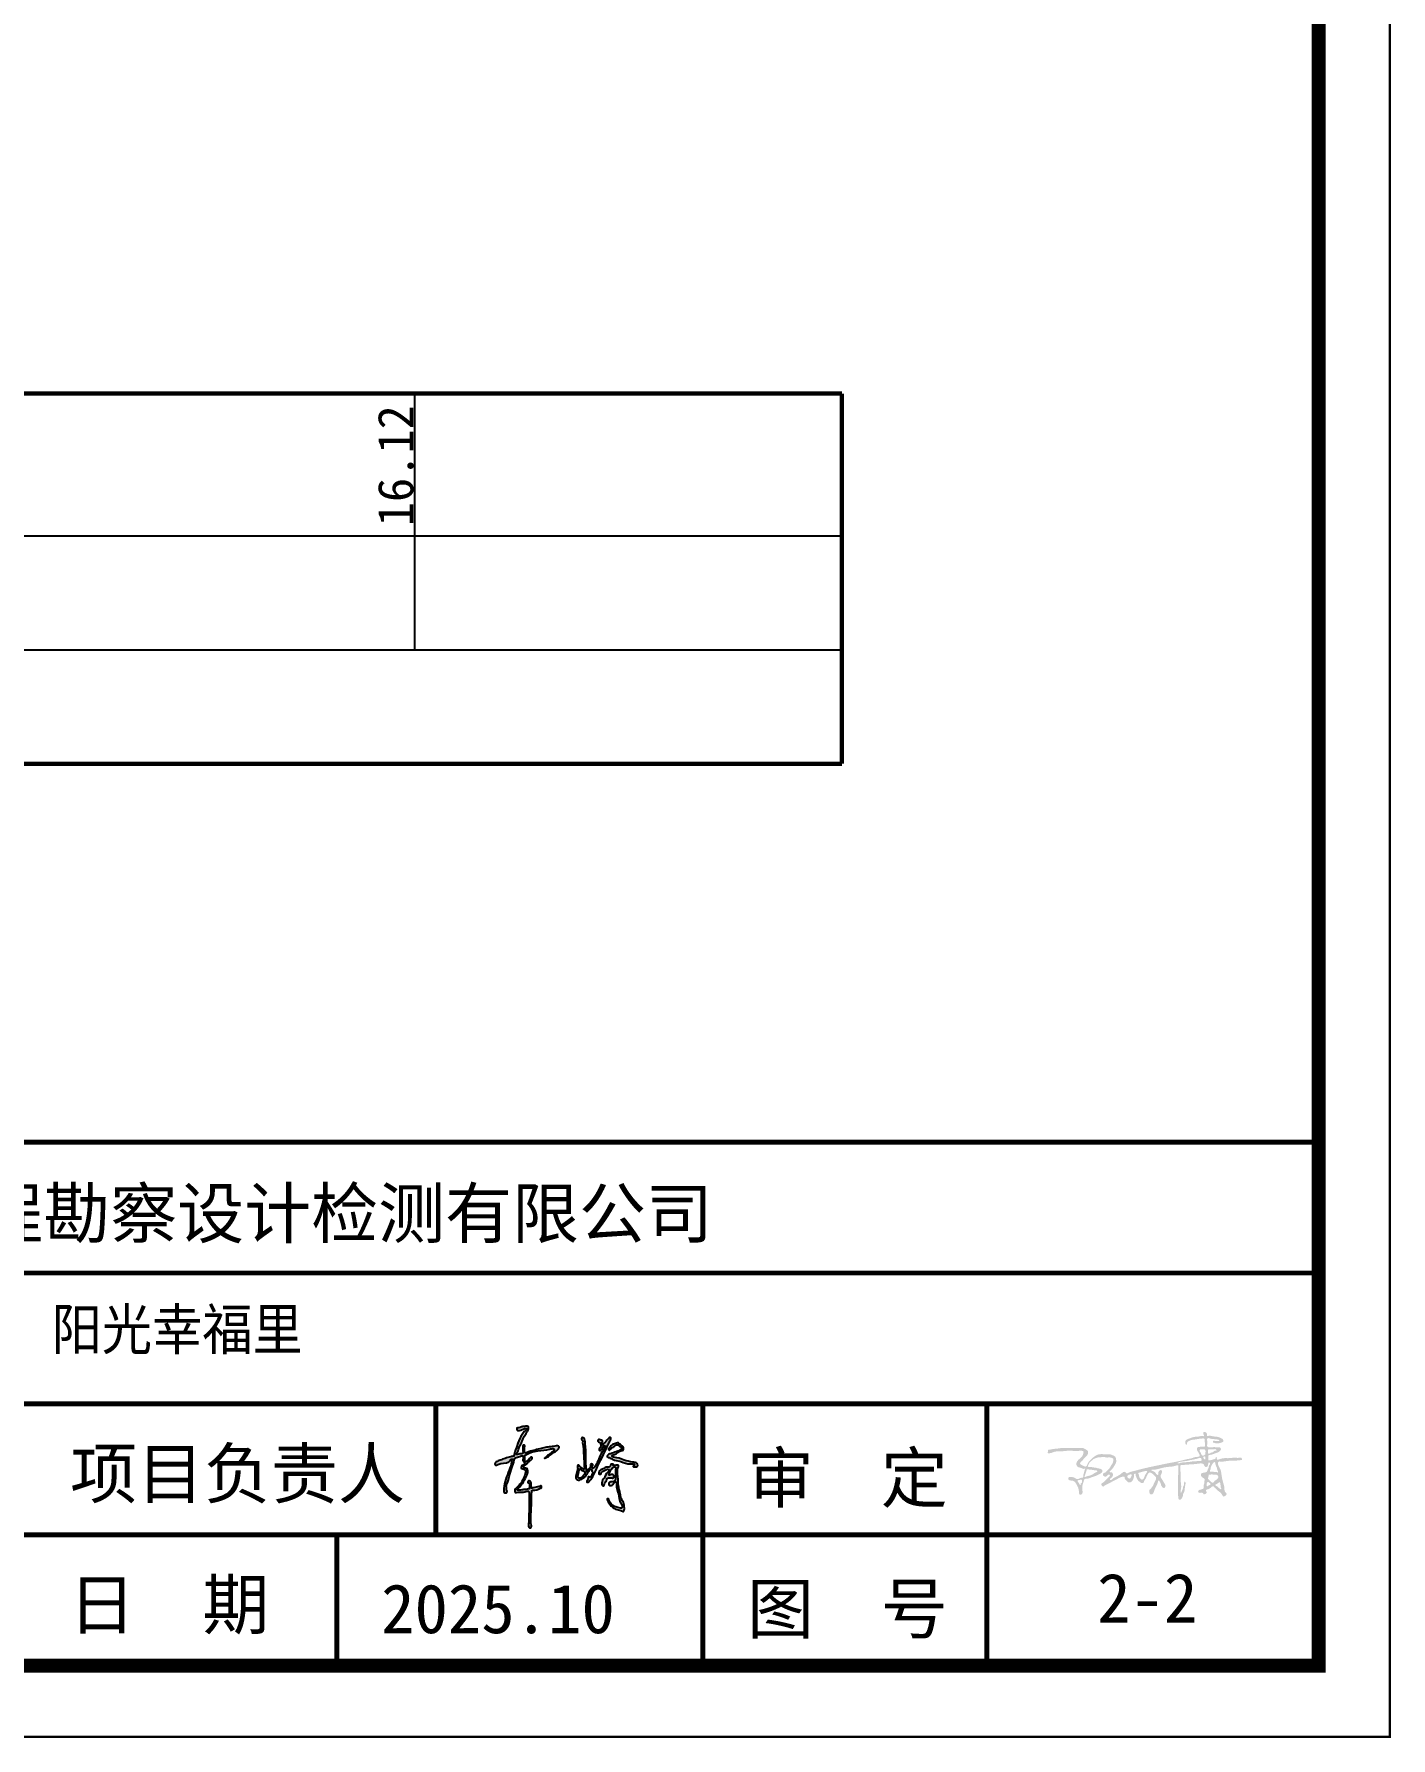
# Model space of a CAD drawing. Header units: millimetres. Extents: x -255 to 9196, y 129 to 426.
# Drawn here: x 930.3 to 1025.6, y 129.3 to 248.9 of the extents above; entities that cross this region are included whole.
import ezdxf
from ezdxf.enums import TextEntityAlignment as Align

# ---------------------------------------------------------------- set-up
doc = ezdxf.new("R2010")
doc.units = ezdxf.units.MM
doc.layers.add('不打印', color=7, linetype='Continuous', plot=False)
doc.layers.add('地质-图框', color=7, linetype='Continuous')
doc.layers.add('地质-标注栏', color=7, linetype='Continuous')
doc.styles.add('LZ_PMT_LINE', font='', dxfattribs={"height": 2})
doc.styles.get("Standard").update_dxf_attribs({"font": 'simfang.ttf', "height": 2.5})
doc.styles.add('标注栏数据', font='simfang.ttf', dxfattribs={"width": 0.7, "height": 2.5})
doc.styles.get('LZ_PMT_LINE').set_extended_font_data('SimSun')

msp = doc.modelspace()

# ---------------------------------------------------------------- hatches: boundary and pattern name
at = {"linetype": 'Continuous'}
h = msp.add_hatch(color=0, dxfattribs=at)
edge = h.paths.add_edge_path()
edge.add_spline(control_points=[(964.82, 151), (964.82, 151), (964.6, 150.97), (964.47, 150.9), (964.31, 150.82), (964.19, 150.88), (964.16, 150.96), (964.2, 151.06), (964.34, 151.04), (964.51, 151.12), (964.72, 151.15), (965.03, 151.18), (965, 150.96), (964.94, 150.81), (964.84, 150.66), (964.75, 150.5), (964.64, 150.33), (964.54, 150.11), (964.45, 149.84), (964.31, 149.64), (964.27, 149.43), (964.21, 149.32), (964.11, 149.16), (964.28, 149.17), (964.38, 149.22), (964.51, 149.23), (964.66, 149.25), (964.59, 149.49), (964.63, 149.64), (964.59, 149.84), (964.77, 149.84), (964.71, 149.64), (964.74, 149.49), (964.72, 149.34), (964.78, 149.25), (964.98, 149.37), (965.26, 149.42), (965.67, 149.55), (966.07, 149.63), (966.46, 149.73), (966.79, 149.73), (967.01, 149.8), (967.19, 149.73), (967.09, 149.52), (966.85, 149.35), (966.56, 149.14), (966.3, 148.98), (966.18, 148.92), (966.11, 148.89), (966.21, 149), (966.3, 149.07), (966.5, 149.2), (966.66, 149.34), (966.79, 149.44), (966.83, 149.55), (966.67, 149.6), (966.02, 149.38), (965.39, 149.47), (964.72, 149.11), (964.75, 149.07), (964.72, 148.95), (964.77, 148.83), (964.75, 148.68), (964.84, 148.63), (964.91, 148.75), (965.02, 148.83), (965.11, 148.92), (965.18, 149), (965.27, 148.98), (965.25, 148.82), (965.07, 148.73), (964.91, 148.54), (964.76, 148.45), (964.67, 148.36), (964.67, 148.29), (964.7, 148.17), (964.93, 148.24), (964.98, 147.92), (964.84, 147.58), (964.62, 147.19), (964.38, 146.87), (964.24, 146.77), (964.2, 146.68), (964.38, 146.63), (964.56, 146.7), (964.83, 146.72), (964.97, 146.74), (965.09, 146.76), (965.06, 146.91), (965.06, 147.02), (965.06, 147.18), (964.93, 147.19), (964.96, 147.38), (965.2, 147.28), (965.16, 147.06), (965.22, 146.93), (965.18, 146.77), (965.47, 146.87), (965.63, 146.9), (965.81, 146.94), (965.89, 146.98), (965.91, 146.94), (965.92, 146.9), (965.92, 146.86), (965.91, 146.81), (965.86, 146.81), (965.68, 146.74), (965.49, 146.69), (965.28, 146.67), (965.26, 146.65), (965.22, 146.65), (965.24, 146.62), (965.18, 146.28), (965.23, 145.64), (965.16, 144.87), (965.15, 144.35), (965.23, 144.12), (965.18, 143.99), (964.99, 144.04), (965.03, 144.87), (965.04, 145.58), (965.03, 146.31), (965.06, 146.49), (965.02, 146.54), (965, 146.6), (964.81, 146.57), (964.55, 146.5), (964.29, 146.54), (964.07, 146.48), (964.05, 146.55), (964.03, 146.61), (964.06, 146.71), (964.17, 146.87), (964.44, 147.09), (964.61, 147.43), (964.74, 147.71), (964.81, 147.89), (964.82, 148.1), (964.64, 148.16), (964.47, 148.2), (964.49, 148.36), (964.61, 148.42), (964.71, 148.48), (964.73, 148.6), (964.61, 148.67), (964.6, 148.84), (964.66, 149), (964.57, 149.1), (964.39, 149.01), (964.22, 149), (964.02, 148.91), (963.98, 148.62), (963.83, 148.22), (963.63, 147.67), (963.56, 147.23), (963.42, 146.96), (963.46, 146.82), (963.44, 146.7), (963.51, 146.6), (963.47, 146.52), (963.43, 146.47), (963.36, 146.48), (963.27, 146.49), (963.25, 146.64), (963.31, 147.16), (963.54, 147.84), (963.81, 148.51), (963.81, 148.76), (963.9, 148.86), (963.77, 148.85), (963.66, 148.57), (963.18, 148.57), (962.84, 148.49), (962.71, 148.4), (962.63, 148.46), (962.64, 148.58), (962.79, 148.69), (963.04, 148.77), (963.36, 148.93), (963.67, 148.97), (963.85, 149.05), (963.98, 149.04), (963.99, 149.26), (964.23, 149.77), (964.35, 150.46), (964.75, 150.81), (964.8, 150.89), (964.83, 150.93), (964.84, 150.96), (964.86, 150.99), (964.82, 151), (964.82, 151)], knot_values=[0, 0, 0, 0, 0.197659, 0.38152, 0.566109, 0.652135, 0.748753, 0.807036, 0.92578, 1.122031, 1.368988, 1.626652, 1.76802, 1.918621, 2.118344, 2.300641, 2.476901, 2.727997, 3.020459, 3.30281, 3.467088, 3.639635, 3.748419, 3.829445, 4.003086, 4.123696, 4.214806, 4.40081, 4.667341, 4.776567, 4.878347, 5.011798, 5.239779, 5.391232, 5.421408, 5.561877, 5.912571, 6.38166, 6.788598, 7.158235, 7.581854, 7.75821, 7.879208, 8.024703, 8.302733, 8.776744, 9.113748, 9.171835, 9.21185, 9.282009, 9.431192, 9.655122, 9.945004, 10.084012, 10.156313, 10.23478, 10.492922, 12.265977, 12.308224, 12.341497, 12.381398, 12.643767, 12.73859, 12.784271, 12.894334, 13.057034, 13.22312, 13.293963, 13.355493, 13.427134, 13.691979, 13.931156, 14.154695, 14.230531, 14.280349, 14.357953, 14.559753, 14.73671, 15.127693, 15.701362, 16.09181, 16.245167, 16.284172, 16.325965, 16.693564, 16.937976, 17.092889, 17.140175, 17.268068, 17.432612, 17.543247, 17.640717, 17.742204, 17.919021, 18.124187, 18.330875, 18.38331, 18.514374, 18.915136, 19.05586, 19.094889, 19.129342, 19.171939, 19.2281, 19.253164, 19.30045, 19.335915, 19.866366, 19.900833, 19.91431, 19.956102, 19.971506, 20.016335, 20.975658, 21.868584, 22.374573, 22.482502, 22.597173, 22.697846, 22.941553, 24.708467, 25.088101, 25.161193, 25.220954, 25.277606, 25.350797, 25.711986, 26.113546, 26.20435, 26.256258, 26.30822, 26.383415, 26.54161, 26.923438, 27.405824, 27.649529, 27.849929, 27.988286, 28.210288, 28.334066, 28.448614, 28.601664, 28.712075, 28.802319, 28.905249, 29.053216, 29.28859, 29.3441, 29.421244, 29.800842, 29.895833, 30.034219, 30.598059, 31.241971, 31.744499, 31.964954, 32.082734, 32.192402, 32.311997, 32.392136, 32.448377, 32.505145, 32.585331, 32.68582, 32.890345, 34.212601, 34.822842, 34.959792, 35.019354, 35.099489, 35.175216, 35.910229, 36.17828, 36.27437, 36.332015, 36.438545, 36.566652, 36.87459, 37.22398, 37.642874, 37.759289, 37.851306, 37.959659, 38.310672, 39.66111, 39.8191, 39.895663, 39.943134, 39.968266, 39.993907, 40.020381, 40.020381, 40.020381, 40.020381], degree=3, periodic=0)
h = msp.add_hatch(color=0, dxfattribs=at)
edge = h.paths.add_edge_path()
edge.add_spline(control_points=[(968.75, 150.19), (968.75, 150.19), (968.7, 150.37), (968.87, 150.36), (968.96, 150.23), (968.99, 149.93), (969.04, 149.38), (969.02, 148.81), (969.05, 148.29), (969.08, 148.13), (969.06, 147.94), (969.13, 147.99), (969.15, 148.1), (969.25, 148.18), (969.33, 148.25), (969.35, 148.33), (969.34, 148.41), (969.36, 148.53), (969.46, 148.52), (969.54, 148.47), (969.52, 148.38), (969.46, 148.31), (969.49, 148.22), (969.57, 148.2), (969.64, 148.28), (969.88, 148.6), (970.04, 149.21), (970.28, 149.54), (970.42, 149.81), (970.24, 149.77), (970.22, 149.63), (970.13, 149.53), (970.06, 149.44), (969.91, 149.48), (970.01, 149.61), (970.05, 149.7), (970.08, 149.76), (970.09, 149.81), (970.05, 149.85), (970.07, 149.92), (970.03, 149.99), (969.96, 150.06), (969.84, 150.09), (969.87, 150.18), (969.91, 150.23), (969.94, 150.22), (969.99, 150.22), (970.05, 150.21), (970.12, 150.18), (970.22, 150.15), (970.19, 150.05), (970.13, 149.98), (970.13, 149.9), (970.13, 149.78), (970.28, 149.92), (970.41, 150.06), (970.56, 150.26), (970.7, 150.38), (970.79, 150.35), (970.79, 150.24), (970.68, 150.09), (970.41, 149.33), (969.9, 148.52), (969.57, 147.67), (969.39, 147.43), (969.31, 147.35), (969.28, 147.25), (969.19, 147.25), (969.09, 147.22), (969.1, 147.34), (969.17, 147.41), (969.18, 147.5), (969.19, 147.64), (969.26, 147.6), (969.29, 147.58), (969.36, 147.57), (969.39, 147.71), (969.48, 147.78), (969.53, 147.92), (969.43, 148.01), (969.45, 148.12), (969.33, 148.18), (969.29, 147.98), (969.15, 147.88), (969.05, 147.69), (968.91, 147.55), (968.75, 147.45), (968.59, 147.37), (968.44, 147.37), (968.31, 147.46), (968.33, 147.72), (968.41, 147.96), (968.47, 148.21), (968.41, 148.36), (968.49, 148.44), (968.57, 148.4), (968.62, 148.3), (968.75, 148.24), (968.82, 148.17), (968.89, 148.1), (968.94, 148.19), (968.89, 148.37), (968.91, 148.81), (968.86, 149.31), (968.85, 149.75), (968.77, 149.98), (968.84, 150.11), (968.75, 150.19), (968.75, 150.19)], knot_values=[0, 0, 0, 0, 0.151641, 0.238659, 0.376664, 0.590515, 1.141021, 2.014882, 2.347755, 2.615323, 2.676021, 2.710593, 2.804102, 3.007035, 3.061602, 3.13322, 3.245143, 3.315186, 3.427304, 3.477072, 3.564265, 3.655727, 3.739894, 3.799056, 3.87173, 4.029935, 5.057343, 5.495043, 5.597064, 5.685824, 5.870477, 5.988218, 6.103187, 6.183129, 6.327156, 6.441553, 6.499549, 6.531273, 6.581438, 6.655339, 6.72585, 6.812621, 6.931223, 7.021295, 7.055988, 7.084035, 7.115588, 7.194681, 7.265663, 7.364865, 7.435714, 7.528285, 7.616981, 7.694766, 7.78323, 8.036039, 8.413504, 8.498284, 8.569266, 8.640116, 8.796808, 9.11983, 11.055099, 11.664171, 11.835983, 11.928577, 12.010113, 12.106825, 12.184086, 12.258206, 12.373062, 12.483201, 12.58762, 12.624928, 12.680159, 12.714126, 12.812598, 13.001774, 13.096833, 13.217036, 13.332331, 13.402875, 13.528845, 13.768977, 13.951307, 14.158673, 14.352187, 14.53796, 14.658549, 14.786357, 14.957076, 15.350749, 15.580771, 15.713776, 15.795278, 15.84804, 15.944469, 16.12046, 16.24941, 16.284195, 16.350242, 16.460828, 16.859637, 17.639134, 17.969349, 18.182657, 18.322554, 18.394148, 18.394148, 18.394148, 18.394148], degree=3, periodic=0)
edge = h.paths.add_edge_path()
edge.add_spline(control_points=[(968.53, 148.08), (968.53, 148.08), (968.59, 148.16), (968.68, 148.15), (968.74, 148.06), (968.84, 147.99), (968.96, 147.97), (968.99, 147.88), (968.93, 147.81), (968.87, 147.7), (968.75, 147.56), (968.6, 147.52), (968.42, 147.56), (968.48, 147.73), (968.49, 147.88), (968.51, 147.97), (968.53, 148.08), (968.53, 148.08)], knot_values=[0, 0, 0, 0, 0.075273, 0.154812, 0.252221, 0.377888, 0.530519, 0.569008, 0.63793, 0.773479, 0.964927, 1.137476, 1.253643, 1.402924, 1.561683, 1.692143, 1.765906, 1.765906, 1.765906, 1.765906], degree=3, periodic=0)
h = msp.add_hatch(color=0, dxfattribs=at)
edge = h.paths.add_edge_path()
edge.add_spline(control_points=[(970.67, 149.48), (970.67, 149.48), (970.6, 149.51), (970.63, 149.59), (970.66, 149.65), (970.69, 149.74), (970.8, 149.79), (970.9, 149.87), (971.04, 149.93), (971.16, 149.96), (971.29, 150.01), (971.34, 149.93), (971.43, 149.91), (971.51, 149.81), (971.66, 149.74), (971.68, 149.59), (971.65, 149.45), (971.33, 149.45), (971.16, 149.18), (970.92, 149.15), (970.79, 148.99), (971.36, 148.94), (971.7, 148.76), (972.19, 148.67), (972.52, 148.61), (972.65, 148.51), (972.68, 148.4), (972.63, 148.31), (972.51, 148.3), (972.44, 148.3), (972.34, 148.32), (972.38, 148.38), (972.43, 148.4), (972.46, 148.53), (971.92, 148.47), (971.6, 148.67), (971.1, 148.74), (970.84, 148.87), (970.67, 148.96), (970.53, 148.97), (970.51, 149.06), (970.57, 149.18), (970.84, 149.22), (971.12, 149.37), (971.37, 149.44), (971.58, 149.57), (971.49, 149.72), (971.37, 149.76), (971.28, 149.87), (971.14, 149.86), (971.03, 149.72), (970.85, 149.66), (970.73, 149.56), (970.72, 149.48), (970.67, 149.48), (970.67, 149.48)], knot_values=[0, 0, 0, 0, 0.068569, 0.120283, 0.209334, 0.288456, 0.410161, 0.543077, 0.67672, 0.831793, 0.968421, 0.997207, 1.096469, 1.208819, 1.397135, 1.525038, 1.6288, 1.79443, 2.318001, 2.461788, 2.508986, 2.880792, 3.402072, 4.029968, 4.268004, 4.406366, 4.496694, 4.587713, 4.670899, 4.818574, 4.863121, 4.909296, 4.982462, 5.020931, 5.274915, 5.995984, 6.445824, 6.716471, 6.880111, 7.020502, 7.069661, 7.134015, 7.408033, 7.793483, 8.071446, 8.264313, 8.338473, 8.530902, 8.628222, 8.742587, 8.884205, 9.139889, 9.29114, 9.346422, 9.364859, 9.364859, 9.364859, 9.364859], degree=3, periodic=0)
h = msp.add_hatch(color=256)
edge = h.paths.add_edge_path(flags=16)
edge.add_spline(control_points=[(1007.06, 147.65), (1007.05, 147.62), (1007.05, 147.57), (1007.11, 147.52), (1007.16, 147.49), (1007.21, 147.48), (1007.28, 147.49), (1007.29, 147.56), (1007.33, 147.61), (1007.35, 147.67), (1007.37, 147.72), (1007.35, 147.78), (1007.28, 147.78), (1007.21, 147.76), (1007.14, 147.75), (1007.12, 147.68), (1007.07, 147.69), (1007.06, 147.67), (1007.06, 147.65), (1007.06, 147.65)], knot_values=[0, 0, 0, 0, 1.094844, 2.010583, 2.936971, 3.772058, 4.559337, 5.371692, 6.406572, 7.298431, 8.125414, 8.707814, 9.723429, 10.914867, 11.774738, 12.831234, 13.232699, 13.516351, 13.791121, 13.791121, 13.791121, 13.791121], degree=3, periodic=0)
edge = h.paths.add_edge_path()
edge.add_spline(control_points=[(1001.47, 149.27), (1001.47, 149.31), (1001.47, 149.39), (1001.48, 149.45), (1001.47, 149.5), (1001.53, 149.5), (1001.65, 149.52), (1001.89, 149.57), (1002.2, 149.59), (1002.47, 149.64), (1002.72, 149.63), (1002.98, 149.63), (1003.25, 149.64), (1003.55, 149.63), (1003.76, 149.64), (1003.98, 149.63), (1004.11, 149.53), (1004.28, 149.46), (1004.32, 149.28), (1004.24, 149.08), (1004.02, 148.95), (1003.91, 148.72), (1003.76, 148.64), (1003.72, 148.5), (1003.91, 148.42), (1004.14, 148.24), (1004.24, 148.46), (1004.31, 148.62), (1004.48, 148.82), (1004.7, 149.01), (1004.91, 149.15), (1005.18, 149.21), (1005.46, 149.18), (1005.79, 149.21), (1006.03, 149.12), (1006.23, 149.02), (1006.27, 148.82), (1006.29, 148.62), (1006.16, 148.4), (1006.03, 148.19), (1005.9, 148.06), (1005.8, 147.98), (1005.84, 147.89), (1005.95, 147.96), (1006.09, 147.79), (1006.02, 147.56), (1005.86, 147.5), (1005.83, 147.42), (1005.86, 147.33), (1006.01, 147.44), (1006.1, 147.55), (1006.28, 147.6), (1006.41, 147.69), (1006.57, 147.77), (1006.68, 147.88), (1006.82, 147.98), (1006.93, 147.93), (1007.01, 147.8), (1007.19, 147.93), (1007.6, 148.03), (1008.29, 148.22), (1009.17, 148.4), (1010.02, 148.58), (1010.71, 148.7), (1011.23, 148.85), (1011.56, 148.89), (1011.82, 149.01), (1012, 148.99), (1012.19, 149.07), (1012.08, 149.21), (1012.05, 149.34), (1011.94, 149.45), (1011.93, 149.59), (1012, 149.71), (1012.17, 149.7), (1012.32, 149.75), (1012.49, 149.69), (1012.52, 149.81), (1012.51, 149.96), (1012.48, 150.11), (1012.49, 150.33), (1012.27, 150.28), (1012.07, 150.28), (1011.84, 150.22), (1011.6, 150.21), (1011.42, 150.14), (1011.28, 150.07), (1011.24, 149.97), (1011.26, 149.9), (1011.19, 149.84), (1011.13, 149.92), (1011.12, 150.02), (1011.14, 150.19), (1011.37, 150.28), (1011.59, 150.37), (1011.85, 150.43), (1012.09, 150.42), (1012.26, 150.5), (1012.47, 150.42), (1012.42, 150.56), (1012.39, 150.62), (1012.38, 150.69), (1012.4, 150.76), (1012.49, 150.76), (1012.58, 150.72), (1012.67, 150.63), (1012.65, 150.54), (1012.65, 150.44), (1012.83, 150.52), (1013, 150.45), (1013.25, 150.43), (1013.48, 150.4), (1013.65, 150.31), (1013.78, 150.24), (1013.81, 150.13), (1013.77, 150.05), (1013.67, 150.01), (1013.53, 149.97), (1013.37, 149.94), (1013.24, 149.96), (1013.16, 150), (1013.07, 149.99), (1013.06, 150.07), (1013.07, 150.16), (1013.22, 150.12), (1013.34, 150.13), (1013.44, 150.13), (1013.53, 150.11), (1013.52, 150.18), (1013.4, 150.23), (1013.24, 150.25), (1013.04, 150.25), (1012.89, 150.29), (1012.78, 150.32), (1012.68, 150.33), (1012.65, 150.22), (1012.67, 150.08), (1012.68, 149.92), (1012.64, 149.77), (1012.7, 149.7), (1012.85, 149.65), (1013.1, 149.71), (1013.35, 149.67), (1013.56, 149.69), (1013.68, 149.52), (1013.46, 149.31), (1013.18, 149.25), (1012.95, 149.14), (1012.76, 149.14), (1012.73, 149.03), (1012.76, 148.93), (1012.68, 148.7), (1012.98, 148.79), (1013.12, 148.84), (1013.27, 148.86), (1013.24, 148.97), (1013.37, 149.02), (1013.28, 148.73), (1013.76, 148.96), (1014.09, 148.88), (1014.56, 148.97), (1014.85, 148.92), (1015.02, 148.97), (1015.08, 148.91), (1015.11, 148.86), (1015.11, 148.81), (1015.09, 148.77), (1015.04, 148.78), (1014.96, 148.77), (1014.81, 148.75), (1014.51, 148.74), (1014.1, 148.74), (1013.76, 148.65), (1013.45, 148.7), (1013.38, 148.43), (1013.62, 148.17), (1013.67, 147.7), (1013.75, 147.27), (1013.89, 146.88), (1013.86, 146.56), (1014.09, 146.4), (1013.94, 146.27), (1013.78, 146.17), (1013.66, 146.51), (1013.38, 146.61), (1013.24, 146.83), (1013.12, 146.88), (1013.1, 147), (1012.88, 146.82), (1012.78, 146.73), (1012.57, 146.71), (1012.58, 146.59), (1012.63, 146.54), (1012.63, 146.44), (1012.53, 146.39), (1012.4, 146.37), (1012.36, 146.51), (1012.22, 146.48), (1012.12, 146.47), (1012.01, 146.52), (1012.03, 146.67), (1012.19, 146.7), (1012.3, 146.74), (1012.46, 146.79), (1012.37, 146.97), (1012.47, 147.12), (1012.44, 147.27), (1012.52, 147.44), (1012.37, 147.53), (1012.25, 147.61), (1012.19, 147.79), (1012.33, 147.9), (1012.48, 147.9), (1012.66, 147.94), (1012.69, 148.11), (1012.78, 148.25), (1012.77, 148.39), (1012.85, 148.47), (1012.89, 148.55), (1012.83, 148.61), (1012.72, 148.61), (1012.74, 148.48), (1012.72, 148.37), (1012.58, 148.24), (1012.45, 148.37), (1012.42, 148.51), (1012.23, 148.56), (1011.88, 148.5), (1011.47, 148.47), (1011.09, 148.46), (1010.93, 148.41), (1010.79, 148.44), (1010.78, 148.34), (1010.77, 148.22), (1010.79, 147.98), (1010.8, 147.67), (1010.79, 147.28), (1010.87, 146.87), (1010.79, 146.67), (1010.81, 146.47), (1010.86, 146.52), (1010.86, 146.59), (1010.92, 146.67), (1010.96, 146.78), (1010.96, 146.91), (1011.04, 147.01), (1011.02, 147.12), (1011.05, 147.19), (1011.06, 147.28), (1011.11, 147.25), (1011.17, 147.18), (1011.1, 146.98), (1011.09, 146.76), (1011.06, 146.53), (1010.95, 146.4), (1010.97, 146.24), (1010.88, 146.1), (1010.8, 145.98), (1010.69, 145.99), (1010.63, 146.08), (1010.63, 146.24), (1010.6, 146.44), (1010.62, 146.76), (1010.61, 147.14), (1010.62, 147.71), (1010.64, 148.08), (1010.63, 148.46), (1010.34, 148.33), (1010.09, 148.32), (1009.68, 148.28), (1009.36, 148.19), (1009.04, 148.11), (1008.9, 148.11), (1008.72, 148.1), (1008.8, 148), (1008.93, 148.01), (1009.05, 147.87), (1009.1, 147.76), (1009.24, 147.72), (1009.22, 147.87), (1009.25, 147.98), (1009.33, 148.06), (1009.46, 148.11), (1009.5, 147.93), (1009.45, 147.8), (1009.36, 147.66), (1009.43, 147.52), (1009.53, 147.36), (1009.64, 147.18), (1009.76, 147), (1009.71, 146.85), (1009.59, 146.8), (1009.5, 146.89), (1009.42, 147), (1009.4, 147.14), (1009.35, 147.25), (1009.23, 147.43), (1009.19, 147.15), (1009.09, 146.96), (1008.95, 146.7), (1008.9, 146.45), (1008.75, 146.33), (1008.61, 146.42), (1008.61, 146.54), (1008.58, 146.67), (1008.71, 146.78), (1008.84, 146.93), (1008.93, 147.16), (1009.03, 147.33), (1009.08, 147.47), (1009.08, 147.58), (1008.93, 147.71), (1008.81, 147.85), (1008.64, 147.92), (1008.56, 147.89), (1008.42, 147.71), (1008.37, 147.48), (1008.22, 147.3), (1008.22, 147.18), (1008.1, 147.15), (1008.02, 147.18), (1007.91, 147.25), (1007.78, 147.36), (1007.71, 147.52), (1007.67, 147.63), (1007.63, 147.72), (1007.63, 147.77), (1007.64, 147.83), (1007.59, 147.82), (1007.5, 147.81), (1007.54, 147.64), (1007.48, 147.47), (1007.41, 147.29), (1007.26, 147.2), (1007.11, 147.2), (1007.03, 147.32), (1006.91, 147.39), (1006.86, 147.49), (1006.87, 147.65), (1006.65, 147.6), (1006.49, 147.54), (1006.27, 147.4), (1006, 147.28), (1005.71, 147.1), (1005.48, 147.02), (1005.37, 146.91), (1005.29, 146.94), (1005.25, 147), (1005.19, 147.12), (1005.31, 147.17), (1005.42, 147.26), (1005.55, 147.38), (1005.68, 147.5), (1005.75, 147.6), (1005.81, 147.65), (1005.85, 147.73), (1005.77, 147.79), (1005.67, 147.74), (1005.61, 147.62), (1005.48, 147.61), (1005.37, 147.66), (1005.33, 147.75), (1005.35, 147.87), (1005.5, 147.88), (1005.65, 148.05), (1005.82, 148.2), (1005.91, 148.41), (1006.02, 148.54), (1006.06, 148.69), (1006.1, 148.85), (1005.98, 148.93), (1005.81, 148.99), (1005.62, 148.94), (1005.41, 149.01), (1005.25, 148.98), (1005.07, 148.98), (1004.91, 148.95), (1004.78, 148.89), (1004.66, 148.85), (1004.59, 148.77), (1004.48, 148.68), (1004.37, 148.58), (1004.34, 148.45), (1004.28, 148.4), (1004.27, 148.28), (1004.41, 148.31), (1004.53, 148.3), (1004.68, 148.25), (1004.85, 148.26), (1004.98, 148.19), (1005.11, 148.19), (1005.2, 148.14), (1005.29, 148.12), (1005.31, 148.03), (1005.31, 147.96), (1005.24, 147.87), (1005.05, 147.77), (1004.8, 147.64), (1004.52, 147.57), (1004.31, 147.47), (1004.16, 147.47), (1004.01, 147.45), (1003.99, 147.27), (1003.93, 147.11), (1003.87, 146.89), (1003.9, 146.68), (1003.92, 146.49), (1003.86, 146.35), (1003.66, 146.32), (1003.66, 146.56), (1003.63, 146.79), (1003.52, 147.02), (1003.39, 147.24), (1003.19, 147.37), (1002.99, 147.33), (1002.9, 147.44), (1002.89, 147.59), (1003.03, 147.59), (1003.17, 147.59), (1003.35, 147.57), (1003.55, 147.36), (1003.73, 147.56), (1003.96, 147.52), (1003.95, 147.7), (1004, 147.84), (1004.03, 148), (1004.07, 148.1), (1004.12, 148.21), (1003.96, 148.13), (1003.85, 148.22), (1003.7, 148.26), (1003.54, 148.3), (1003.48, 148.43), (1003.47, 148.55), (1003.53, 148.72), (1003.71, 148.88), (1003.92, 149.05), (1003.96, 149.25), (1004, 149.43), (1003.82, 149.43), (1003.59, 149.43), (1003.25, 149.42), (1002.9, 149.45), (1002.58, 149.4), (1002.27, 149.4), (1001.96, 149.39), (1001.71, 149.27), (1001.6, 149.26), (1001.47, 149.26), (1001.47, 149.27)], knot_values=[0, 0, 0, 0, 1.976312, 3.018367, 3.269898, 3.749702, 4.834006, 9.62362, 13.452743, 18.627688, 21.612948, 24.346242, 29.741381, 33.302581, 37.366558, 39.173731, 42.502539, 44.546889, 46.627753, 49.567369, 53.604173, 57.284866, 59.75768, 61.074803, 62.326696, 67.979375, 69.132216, 71.889253, 75.683349, 80.376133, 84.739519, 86.490853, 92.234156, 97.068019, 100.429757, 103.693796, 105.598345, 109.17742, 112.023186, 116.60901, 119.542734, 120.725083, 121.411546, 123.11809, 124.588039, 129.410696, 130.720715, 131.927345, 132.512105, 134.442431, 137.229942, 139.767682, 141.969606, 144.264473, 147.202208, 149.156303, 150.995179, 151.77243, 155.250043, 157.768724, 171.532936, 185.086132, 197.290427, 209.084545, 215.623844, 220.562481, 223.780967, 227.404624, 228.938971, 231.18602, 232.99334, 235.279714, 237.39077, 238.413247, 240.945245, 243.852354, 245.95977, 246.754168, 248.413036, 252.429649, 254.024041, 256.622344, 259.532533, 263.465936, 266.597203, 270.043433, 271.790493, 273.165009, 274.278271, 275.155617, 275.96863, 278.137574, 279.489418, 282.933465, 287.218074, 290.631735, 294.43893, 297.066035, 299.279555, 300.631477, 301.741743, 302.480205, 303.51679, 304.510579, 305.744526, 308.045667, 309.10708, 309.738011, 311.721468, 314.587144, 318.560317, 321.978382, 324.929444, 326.726307, 328.375842, 329.212915, 330.25815, 332.912487, 335.737852, 337.322197, 338.464063, 339.540303, 340.517248, 341.291475, 343.24226, 345.424661, 346.906066, 347.790693, 348.283761, 349.37956, 352.817893, 355.786154, 358.093634, 359.322049, 360.782347, 361.645093, 363.565636, 367.250663, 368.807935, 369.801923, 370.698936, 375.382624, 380.290659, 382.057817, 384.048911, 387.541174, 392.467198, 396.884683, 398.870852, 399.463262, 401.525914, 403.50169, 407.635898, 409.387035, 411.233271, 412.280452, 413.20357, 415.190434, 419.044115, 426.82695, 433.696307, 438.234604, 439.880328, 440.5342, 441.546128, 442.183141, 442.753004, 443.168649, 444.25252, 446.435187, 449.787888, 457.012911, 463.817808, 466.622312, 467.653782, 474.772731, 480.221843, 487.75307, 493.758919, 498.268061, 500.770469, 503.126663, 504.93944, 508.215227, 514.602973, 517.725651, 519.162893, 519.653701, 522.57407, 525.985365, 528.091346, 529.420767, 530.44176, 531.074818, 533.51958, 534.412854, 536.192404, 538.038156, 539.769774, 540.822907, 542.444399, 544.691107, 546.792547, 548.016807, 551.031041, 552.848139, 555.141276, 557.888754, 559.117839, 562.162851, 564.274516, 565.814007, 568.969099, 570.805367, 573.405532, 575.322644, 577.850069, 578.932876, 580.303886, 580.965396, 582.395387, 583.584192, 585.599442, 587.646145, 589.914983, 591.789159, 593.27422, 597.94608, 607.063846, 611.402782, 614.073872, 615.321987, 615.878503, 617.519975, 620.919802, 626.227157, 631.278458, 637.955565, 642.446505, 643.232821, 643.760483, 644.456326, 646.177092, 647.742257, 649.719808, 651.636288, 652.979528, 654.238301, 655.194152, 655.659487, 656.394987, 659.092563, 663.591374, 666.73103, 668.397875, 670.738048, 673.250698, 675.453964, 676.439317, 677.660828, 679.829027, 683.261807, 686.437325, 693.520123, 699.871158, 710.80178, 711.665262, 714.371367, 719.852061, 724.798696, 731.582425, 735.049173, 737.977924, 739.413207, 740.181114, 742.294893, 744.847896, 747.080249, 748.01495, 749.656081, 751.744516, 753.156469, 754.723524, 756.064382, 759.453584, 761.036376, 762.882106, 765.701193, 769.323154, 772.347842, 774.172791, 775.585183, 777.013936, 779.293074, 781.697647, 782.695741, 785.087573, 787.226283, 790.776274, 796.031545, 799.610519, 801.573474, 803.326881, 805.300637, 806.912735, 808.495868, 812.035945, 815.779267, 818.869602, 820.811829, 822.125877, 823.541907, 828.940789, 830.302191, 831.031036, 832.606796, 840.023967, 840.684534, 842.883131, 844.244533, 845.363175, 846.535711, 849.926761, 852.286909, 854.171399, 855.113645, 856.128269, 856.673621, 857.147526, 858.050728, 860.090115, 862.716938, 866.384136, 867.936357, 870.065038, 872.061231, 873.982345, 875.67185, 877.131449, 879.445427, 882.719542, 885.677448, 890.574174, 895.673374, 900.269723, 901.080783, 902.0814, 903.195863, 904.760709, 906.51745, 907.912156, 911.149921, 913.959999, 915.505406, 916.565642, 917.656816, 918.348052, 920.340725, 921.570186, 923.703426, 925.112377, 926.520541, 927.902372, 929.517787, 932.398315, 937.179688, 939.59686, 942.195605, 944.091548, 946.864224, 947.8244, 950.291283, 954.566441, 955.923755, 959.676397, 961.5313, 963.693704, 966.5664, 967.727809, 969.03891, 971.169049, 973.960761, 975.413252, 976.517354, 977.539594, 979.222904, 980.846563, 983.344484, 985.952933, 988.091281, 989.728729, 991.182119, 992.528204, 993.655163, 994.585274, 995.88215, 998.258073, 1003.821633, 1008.058251, 1010.833525, 1013.583601, 1014.67668, 1017.228742, 1019.702485, 1022.748285, 1026.782974, 1029.033757, 1031.10648, 1032.665939, 1035.775685, 1038.774974, 1043.505154, 1046.495812, 1049.996333, 1053.115253, 1054.040804, 1056.294707, 1057.620278, 1059.043068, 1062.953747, 1065.090649, 1070.123473, 1071.433068, 1073.272203, 1075.944948, 1078.502315, 1080.15249, 1081.014965, 1082.574426, 1084.823859, 1086.961129, 1089.405106, 1091.419354, 1092.609896, 1094.709199, 1098.735043, 1103.263313, 1105.737056, 1107.750914, 1109.564562, 1112.173013, 1118.219875, 1124.030812, 1127.369626, 1132.591904, 1137.489058, 1140.639116, 1143.742249, 1144.231568, 1144.231568, 1144.231568, 1144.231568], degree=3, periodic=0)
edge = h.paths.add_edge_path(flags=16)
edge.add_spline(control_points=[(1007.83, 147.83), (1007.85, 147.79), (1007.88, 147.7), (1007.89, 147.58), (1007.96, 147.49), (1008.03, 147.4), (1008.13, 147.42), (1008.21, 147.48), (1008.25, 147.6), (1008.29, 147.71), (1008.35, 147.8), (1008.39, 147.86), (1008.43, 147.92), (1008.46, 147.98), (1008.41, 148.05), (1008.28, 147.99), (1008.13, 147.98), (1008, 147.92), (1007.89, 147.91), (1007.82, 147.87), (1007.83, 147.84), (1007.83, 147.83)], knot_values=[0, 0, 0, 0, 2.065977, 3.778019, 5.026363, 7.020016, 7.991516, 9.334166, 11.098954, 13.338472, 14.354147, 15.643986, 16.805999, 17.506465, 18.120776, 20.055848, 22.53053, 24.848178, 26.280873, 27.23305, 27.71727, 27.71727, 27.71727, 27.71727], degree=3, periodic=0)
edge = h.paths.add_edge_path(flags=17)
edge.add_spline(control_points=[(1012.19, 148.93), (1012.21, 148.93), (1012.25, 148.9), (1012.26, 148.83), (1012.29, 148.78), (1012.25, 148.69), (1012.04, 148.75), (1011.85, 148.67), (1011.64, 148.7), (1011.47, 148.65), (1011.24, 148.64), (1011.01, 148.61), (1010.79, 148.61), (1010.65, 148.52), (1010.56, 148.59), (1010.78, 148.67), (1010.89, 148.67), (1011.08, 148.71), (1011.25, 148.71), (1011.41, 148.77), (1011.57, 148.79), (1011.74, 148.83), (1011.9, 148.86), (1012.04, 148.9), (1012.11, 148.94), (1012.16, 148.94), (1012.18, 148.93), (1012.19, 148.93)], knot_values=[0, 0, 0, 0, 0.777686, 1.929051, 2.760418, 3.308433, 5.798843, 10.064954, 12.451385, 14.874019, 17.777373, 22.090389, 25.106741, 27.549329, 27.908396, 29.455131, 33.457187, 35.066045, 37.764147, 40.527792, 42.5051, 44.669727, 48.209364, 49.784594, 50.888217, 51.544484, 51.936834, 51.936834, 51.936834, 51.936834], degree=3, periodic=0)
edge = h.paths.add_edge_path(flags=16)
edge.add_spline(control_points=[(1012.39, 148.97), (1012.4, 148.94), (1012.42, 148.89), (1012.46, 148.85), (1012.52, 148.81), (1012.53, 148.89), (1012.52, 148.95), (1012.53, 149.01), (1012.5, 149.04), (1012.45, 149.03), (1012.42, 149.02), (1012.37, 149), (1012.39, 148.98), (1012.39, 148.97)], knot_values=[0, 0, 0, 0, 1.245613, 2.175218, 2.84887, 3.463701, 4.88207, 5.540711, 6.008538, 6.560514, 7.449846, 7.84399, 8.22639, 8.22639, 8.22639, 8.22639], degree=3, periodic=0)
edge = h.paths.add_edge_path(flags=16)
edge.add_spline(control_points=[(1012.17, 149.51), (1012.15, 149.51), (1012.12, 149.45), (1012.16, 149.36), (1012.22, 149.28), (1012.24, 149.2), (1012.28, 149.15), (1012.31, 149.08), (1012.38, 149.09), (1012.44, 149.11), (1012.48, 149.15), (1012.53, 149.16), (1012.53, 149.2), (1012.53, 149.3), (1012.57, 149.44), (1012.49, 149.54), (1012.4, 149.53), (1012.32, 149.52), (1012.25, 149.53), (1012.2, 149.53), (1012.17, 149.54), (1012.16, 149.52), (1012.17, 149.52), (1012.17, 149.51)], knot_values=[0, 0, 0, 0, 0.861244, 2.431031, 3.852702, 5.085635, 5.85594, 6.934384, 7.860311, 8.665001, 9.656767, 10.144616, 10.436036, 11.285115, 14.912628, 15.689596, 16.719567, 18.186906, 19.266269, 19.953127, 20.276731, 20.450871, 20.557842, 20.557842, 20.557842, 20.557842], degree=3, periodic=0)
edge = h.paths.add_edge_path(flags=16)
edge.add_spline(control_points=[(1012.72, 149.48), (1012.72, 149.45), (1012.71, 149.39), (1012.71, 149.31), (1012.71, 149.25), (1012.76, 149.23), (1012.82, 149.22), (1012.87, 149.26), (1012.93, 149.3), (1013.01, 149.33), (1013.09, 149.33), (1013.13, 149.4), (1013.19, 149.43), (1013.24, 149.44), (1013.28, 149.44), (1013.33, 149.45), (1013.29, 149.49), (1013.28, 149.57), (1013.14, 149.53), (1013.01, 149.55), (1012.9, 149.52), (1012.81, 149.53), (1012.77, 149.52), (1012.72, 149.53), (1012.72, 149.5), (1012.72, 149.49), (1012.72, 149.48)], knot_values=[0, 0, 0, 0, 1.627271, 2.564917, 3.463325, 4.107991, 4.704694, 5.809748, 6.927935, 7.926836, 9.222179, 10.242214, 11.082175, 11.993147, 12.703979, 13.04412, 13.515506, 14.375081, 16.367968, 18.130075, 20.108708, 21.275945, 21.825603, 22.498973, 22.613285, 22.934178, 22.934178, 22.934178, 22.934178], degree=3, periodic=0)
edge = h.paths.add_edge_path(flags=16)
edge.add_spline(control_points=[(1013.1, 148.59), (1013.07, 148.56), (1013.01, 148.49), (1012.96, 148.37), (1012.9, 148.26), (1012.92, 148.15), (1012.86, 148.08), (1012.85, 148.01), (1012.88, 147.95), (1012.97, 147.98), (1013.09, 147.97), (1013.22, 147.91), (1013.34, 147.97), (1013.38, 147.88), (1013.46, 147.97), (1013.35, 148.07), (1013.36, 148.21), (1013.3, 148.33), (1013.25, 148.44), (1013.24, 148.53), (1013.23, 148.61), (1013.18, 148.64), (1013.11, 148.64), (1013.11, 148.59), (1013.1, 148.59)], knot_values=[0, 0, 0, 0, 2.001049, 3.674502, 5.771722, 7.156147, 8.41876, 9.470853, 10.127335, 10.852845, 13.021442, 15.353893, 16.866073, 17.608889, 18.399536, 20.205357, 22.625681, 24.41842, 26.100767, 27.697592, 28.445905, 29.247463, 30.191838, 30.721959, 30.721959, 30.721959, 30.721959], degree=3, periodic=0)
edge = h.paths.add_edge_path(flags=16)
edge.add_spline(control_points=[(1012.76, 147.68), (1012.76, 147.65), (1012.74, 147.58), (1012.71, 147.46), (1012.79, 147.38), (1012.88, 147.3), (1012.96, 147.21), (1013.09, 147.17), (1013.15, 147.28), (1013.24, 147.37), (1013.36, 147.42), (1013.43, 147.52), (1013.46, 147.63), (1013.38, 147.72), (1013.28, 147.77), (1013.13, 147.74), (1013, 147.79), (1012.88, 147.75), (1012.81, 147.77), (1012.75, 147.74), (1012.76, 147.7), (1012.76, 147.68)], knot_values=[0, 0, 0, 0, 1.621992, 3.308842, 4.508909, 6.438784, 8.406396, 9.887104, 11.272649, 13.072815, 15.431049, 16.969104, 18.225996, 19.790057, 21.47997, 23.344688, 25.770547, 27.41792, 28.509462, 29.001281, 29.820485, 29.820485, 29.820485, 29.820485], degree=3, periodic=0)
edge = h.paths.add_edge_path(flags=16)
edge.add_spline(control_points=[(1012.68, 147.21), (1012.65, 147.19), (1012.62, 147.13), (1012.64, 147.04), (1012.62, 146.98), (1012.65, 146.94), (1012.69, 146.94), (1012.73, 146.99), (1012.8, 147.01), (1012.86, 147.04), (1012.91, 147.08), (1012.88, 147.13), (1012.84, 147.17), (1012.8, 147.19), (1012.77, 147.23), (1012.73, 147.24), (1012.7, 147.26), (1012.67, 147.23), (1012.69, 147.21), (1012.68, 147.21)], knot_values=[0, 0, 0, 0, 1.23237, 2.862046, 3.675794, 4.080594, 4.699096, 5.35691, 6.876583, 7.681133, 8.417953, 8.942195, 9.954773, 10.679344, 11.236603, 11.826958, 12.460554, 12.741244, 13.107108, 13.107108, 13.107108, 13.107108], degree=3, periodic=0)
edge = h.paths.add_edge_path(flags=16)
edge.add_spline(control_points=[(1013.3, 147.09), (1013.28, 147.08), (1013.24, 147.06), (1013.24, 146.99), (1013.32, 146.96), (1013.39, 146.92), (1013.45, 146.85), (1013.5, 146.8), (1013.57, 146.77), (1013.61, 146.72), (1013.67, 146.76), (1013.62, 146.83), (1013.6, 146.9), (1013.61, 146.99), (1013.58, 147.08), (1013.58, 147.16), (1013.56, 147.23), (1013.5, 147.22), (1013.47, 147.19), (1013.42, 147.16), (1013.38, 147.13), (1013.35, 147.11), (1013.32, 147.1), (1013.31, 147.09), (1013.3, 147.09)], knot_values=[0, 0, 0, 0, 1.078617, 1.584482, 2.769352, 4.19498, 5.366298, 6.581313, 7.563654, 8.507528, 8.990575, 10.154726, 11.423765, 12.462376, 13.998568, 15.210379, 16.153849, 16.746294, 17.483217, 18.246977, 18.971547, 19.662222, 19.902153, 20.241453, 20.241453, 20.241453, 20.241453], degree=3, periodic=0)
edge = h.paths.add_edge_path(flags=16)
edge.add_spline(control_points=[(1003.57, 147.28), (1003.59, 147.27), (1003.61, 147.23), (1003.64, 147.17), (1003.69, 147.11), (1003.7, 147.04), (1003.81, 147), (1003.74, 147.16), (1003.87, 147.16), (1003.86, 147.25), (1003.86, 147.31), (1003.87, 147.37), (1003.82, 147.41), (1003.74, 147.4), (1003.66, 147.36), (1003.58, 147.38), (1003.55, 147.32), (1003.56, 147.29), (1003.57, 147.28)], knot_values=[0, 0, 0, 0, 1.076924, 2.082744, 2.865184, 4.332782, 4.901003, 6.550431, 7.733202, 8.571799, 9.759042, 10.52869, 11.144503, 12.459715, 13.851956, 14.688205, 15.691416, 16.049705, 16.049705, 16.049705, 16.049705], degree=3, periodic=0)
edge = h.paths.add_edge_path(flags=16)
edge.add_spline(control_points=[(1004.2, 148.1), (1004.19, 148.04), (1004.15, 147.92), (1004.1, 147.77), (1004.06, 147.67), (1004.02, 147.55), (1004.21, 147.65), (1004.37, 147.67), (1004.62, 147.76), (1004.77, 147.9), (1004.92, 147.93), (1004.98, 148.07), (1004.69, 148.05), (1004.51, 148.13), (1004.34, 148.11), (1004.21, 148.14), (1004.2, 148.11), (1004.2, 148.1)], knot_values=[0, 0, 0, 0, 2.639694, 5.480822, 6.640847, 7.833901, 9.379189, 12.619169, 16.706763, 20.039631, 21.716381, 22.636913, 25.384768, 29.554076, 32.467188, 33.476001, 33.820235, 33.820235, 33.820235, 33.820235], degree=3, periodic=0)
h = msp.add_hatch(color=0, dxfattribs=at)
edge = h.paths.add_edge_path()
edge.add_spline(control_points=[(970.13, 147.91), (970.13, 147.91), (970.1, 147.86), (970.12, 147.8), (970.03, 147.78), (969.91, 147.79), (969.94, 147.91), (969.98, 148.06), (970.25, 148.15), (970.46, 148.32), (970.71, 148.27), (970.76, 148.38), (970.77, 148.45), (970.81, 148.52), (970.87, 148.5), (970.92, 148.5), (970.98, 148.47), (970.89, 148.37), (971.11, 148.41), (971.19, 148.42), (971.3, 148.43), (971.34, 148.35), (971.28, 148.26), (971.22, 147.95), (971.3, 147.52), (971.3, 146.94), (971.44, 146.5), (971.48, 146.08), (971.7, 145.76), (971.74, 145.48), (971.72, 145.11), (971.4, 145.28), (971.12, 145.3), (970.76, 145.55), (970.65, 145.78), (970.46, 146.05), (970.63, 146.08), (970.68, 145.78), (970.96, 145.51), (971.3, 145.44), (971.52, 145.38), (971.64, 145.54), (971.36, 145.87), (971.38, 146.32), (971.17, 146.79), (971.17, 147.04), (971.16, 147.31), (970.99, 147.19), (970.94, 147.06), (970.8, 146.97), (970.58, 147.02), (970.67, 147.26), (970.88, 147.23), (971.01, 147.31), (971.1, 147.38), (971.12, 147.53), (971.11, 147.74), (971.1, 147.98), (971.12, 148.15), (971.17, 148.29), (971.02, 148.32), (970.92, 148.25), (970.8, 148.13), (970.73, 147.95), (970.66, 147.83), (970.64, 147.67), (970.8, 147.79), (970.99, 147.76), (971.01, 147.61), (970.96, 147.49), (970.83, 147.55), (970.7, 147.52), (970.55, 147.55), (970.47, 147.42), (970.47, 147.25), (970.32, 147.14), (970.32, 146.91), (970.13, 147.02), (970.15, 147.19), (970.17, 147.37), (970.42, 147.57), (970.4, 147.86), (970.71, 148.06), (970.6, 148.16), (970.45, 148.11), (970.33, 148.02), (970.2, 148.01), (970.13, 147.91), (970.13, 147.91)], knot_values=[0, 0, 0, 0, 0.055468, 0.108636, 0.15794, 0.287628, 0.37734, 0.476649, 0.75171, 1.123031, 1.300816, 1.366581, 1.456854, 1.512333, 1.573547, 1.619172, 1.668973, 1.725776, 1.864766, 2.013087, 2.08294, 2.139601, 2.250537, 2.381097, 3.075455, 3.543653, 4.104514, 4.464494, 4.787032, 5.203317, 5.40603, 5.616843, 5.99304, 6.370507, 6.777418, 6.94852, 7.030929, 7.122552, 7.732463, 8.067039, 8.223055, 8.316505, 8.586054, 9.28966, 9.67584, 10.05418, 10.155537, 10.294914, 10.465459, 10.604836, 10.778578, 10.941849, 11.144698, 11.309695, 11.402433, 11.470004, 11.732206, 12.043571, 12.185022, 12.283689, 12.403076, 12.505804, 12.656503, 12.905748, 13.048865, 13.138997, 13.234967, 13.485832, 13.543772, 13.672045, 13.771801, 13.919401, 14.076061, 14.176105, 14.345032, 14.547447, 14.695176, 14.823507, 14.981121, 15.175895, 15.356401, 15.862654, 16.044634, 16.091003, 16.247663, 16.464121, 16.52785, 16.655078, 16.655078, 16.655078, 16.655078], degree=3, periodic=0)

# ---------------------------------------------------------------- linework, layer by layer
at = {"const_width": 0.345}
for points in [[(836.63, 171.11), (1020.49, 171.11), (1020.49, 134.34), (836.63, 134.34), (836.63, 171.11)], [(836.63, 171.11), (1020.49, 171.11), (1020.49, 134.34), (836.63, 134.34), (836.63, 171.11)], [(836.63, 161.92), (1020.49, 161.92)], [(836.63, 152.73), (1020.49, 152.73)], [(958.5, 152.73), (958.5, 143.53)], [(977.24, 152.73), (977.24, 143.53)], [(997.18, 143.53), (997.18, 152.73)], [(836.63, 143.53), (1020.49, 143.53)], [(859.61, 143.53), (1020.49, 143.53)], [(951.54, 143.53), (951.54, 134.34)], [(977.24, 143.53), (977.24, 134.34)], [(997.18, 134.34), (997.18, 143.53)]]:
    msp.add_lwpolyline(points, dxfattribs=at)
at = {"color": 0}
for points, start_tangent, end_tangent in [([(964.82, 151), (964.63, 150.96), (964.46, 150.89), (964.28, 150.85), (964.2, 150.88), (964.17, 150.98), (964.19, 151.03), (964.31, 151.05), (964.5, 151.11), (964.74, 151.15), (965, 151.11), (964.99, 150.97), (964.94, 150.83), (964.84, 150.65), (964.75, 150.5), (964.66, 150.35), (964.55, 150.12), (964.44, 149.85), (964.31, 149.59), (964.27, 149.44), (964.19, 149.28), (964.15, 149.18), (964.23, 149.17), (964.4, 149.22), (964.52, 149.23), (964.61, 149.26), (964.61, 149.44), (964.61, 149.71), (964.63, 149.82), (964.73, 149.82), (964.73, 149.69), (964.73, 149.46), (964.74, 149.31), (964.76, 149.28), (964.9, 149.31), (965.23, 149.42), (965.69, 149.55), (966.08, 149.64), (966.44, 149.71), (966.86, 149.76), (967.04, 149.78), (967.15, 149.72), (967.11, 149.58), (966.9, 149.39), (966.51, 149.12), (966.23, 148.94), (966.17, 148.92), (966.13, 148.91), (966.18, 148.96), (966.29, 149.06), (966.47, 149.19), (966.7, 149.37), (966.79, 149.47), (966.81, 149.54), (966.74, 149.58), (966.49, 149.55), (964.76, 149.13), (964.73, 149.1), (964.74, 149.07), (964.74, 149.03), (964.75, 148.77), (964.77, 148.67), (964.81, 148.65), (964.9, 148.72), (965.02, 148.83), (965.13, 148.95), (965.19, 148.99), (965.25, 148.97), (965.26, 148.9), (965.07, 148.71), (964.9, 148.55), (964.72, 148.41), (964.67, 148.35), (964.67, 148.3), (964.7, 148.23), (964.9, 148.18), (964.95, 148.02), (964.85, 147.64), (964.57, 147.14), (964.32, 146.84), (964.22, 146.72), (964.21, 146.69), (964.25, 146.67), (964.61, 146.7), (964.86, 146.72), (965.01, 146.75), (965.05, 146.76), (965.07, 146.89), (965.06, 147.05), (965.04, 147.16), (964.96, 147.21), (964.97, 147.31), (965.14, 147.27), (965.18, 147.07), (965.2, 146.87), (965.2, 146.81), (965.33, 146.82), (965.72, 146.92), (965.85, 146.96), (965.89, 146.97), (965.91, 146.94), (965.92, 146.9), (965.92, 146.85), (965.91, 146.82), (965.86, 146.81), (965.83, 146.8), (965.31, 146.67), (965.28, 146.67), (965.27, 146.66), (965.23, 146.64), (965.23, 146.63), (965.23, 146.58), (965.2, 145.62), (965.16, 144.73), (965.19, 144.23), (965.21, 144.12), (965.16, 144.02), (965.06, 144.03), (965, 144.27), (965.04, 146.03), (965.05, 146.41), (965.05, 146.49), (965.02, 146.54), (964.99, 146.59), (964.92, 146.59), (964.56, 146.53), (964.16, 146.51), (964.07, 146.51), (964.05, 146.55), (964.03, 146.6), (964.05, 146.68), (964.14, 146.81), (964.4, 147.09), (964.65, 147.5), (964.74, 147.72), (964.8, 147.92), (964.8, 148.05), (964.61, 148.17), (964.49, 148.22), (964.5, 148.33), (964.62, 148.43), (964.7, 148.5), (964.71, 148.59), (964.64, 148.67), (964.61, 148.81), (964.61, 149.05), (964.57, 149.08), (964.49, 149.07), (964.13, 148.95), (964.05, 148.91), (964, 148.78), (963.84, 148.24), (963.64, 147.63), (963.51, 147.14), (963.44, 146.93), (963.45, 146.81), (963.45, 146.7), (963.49, 146.59), (963.47, 146.51), (963.42, 146.48), (963.37, 146.48), (963.29, 146.5), (963.26, 146.6), (963.27, 146.8), (963.64, 148.07), (963.81, 148.66), (963.84, 148.79), (963.87, 148.84), (963.79, 148.84), (963.74, 148.78), (963.05, 148.53), (962.79, 148.45), (962.7, 148.42), (962.65, 148.45), (962.65, 148.56), (962.74, 148.65), (963.02, 148.77), (963.35, 148.9), (963.75, 149.01), (963.87, 149.04), (963.96, 149.06), (963.99, 149.16), (964.09, 149.5), (964.65, 150.72), (964.76, 150.84), (964.81, 150.9), (964.84, 150.94), (964.85, 150.96), (964.85, 150.99), (964.82, 151)], (-0.998184, 0.060238), (-0.998185, 0.060224)), ([(968.75, 150.19), (968.75, 150.34), (968.84, 150.35), (968.93, 150.25), (968.97, 150.04), (969.02, 149.49), (969.03, 148.62), (969.05, 148.29), (969.07, 148.02), (969.08, 147.96), (969.11, 147.98), (969.15, 148.06), (969.28, 148.21), (969.32, 148.25), (969.35, 148.32), (969.35, 148.43), (969.37, 148.5), (969.48, 148.5), (969.52, 148.47), (969.51, 148.39), (969.48, 148.3), (969.5, 148.22), (969.56, 148.21), (969.62, 148.25), (969.71, 148.38), (970.14, 149.31), (970.36, 149.69), (970.39, 149.79), (970.3, 149.78), (970.2, 149.62), (970.13, 149.53), (970.04, 149.46), (969.96, 149.48), (970.01, 149.62), (970.06, 149.72), (970.08, 149.77), (970.09, 149.8), (970.07, 149.85), (970.06, 149.92), (970.03, 149.98), (969.96, 150.04), (969.87, 150.11), (969.89, 150.2), (969.91, 150.22), (969.94, 150.22), (969.97, 150.22), (970.05, 150.2), (970.12, 150.18), (970.2, 150.13), (970.19, 150.06), (970.14, 149.98), (970.13, 149.89), (970.14, 149.81), (970.21, 149.86), (970.39, 150.04), (970.64, 150.33), (970.71, 150.37), (970.78, 150.34), (970.79, 150.27), (970.72, 150.13), (970.58, 149.84), (969.74, 148.1), (969.47, 147.55), (969.37, 147.41), (969.31, 147.34), (969.27, 147.27), (969.18, 147.24), (969.1, 147.24), (969.1, 147.31), (969.16, 147.41), (969.18, 147.52), (969.22, 147.62), (969.25, 147.6), (969.3, 147.58), (969.33, 147.58), (969.39, 147.66), (969.49, 147.82), (969.51, 147.91), (969.45, 148.02), (969.42, 148.13), (969.36, 148.15), (969.29, 148.05), (969.15, 147.86), (969.05, 147.7), (968.9, 147.56), (968.74, 147.45), (968.57, 147.38), (968.45, 147.39), (968.35, 147.46), (968.33, 147.63), (968.42, 148.02), (968.45, 148.24), (968.44, 148.38), (968.5, 148.43), (968.55, 148.41), (968.61, 148.33), (968.75, 148.23), (968.85, 148.14), (968.88, 148.12), (968.92, 148.17), (968.92, 148.28), (968.9, 148.68), (968.86, 149.46), (968.83, 149.79), (968.8, 150), (968.8, 150.14), (968.75, 150.19)], (-0.425545, 0.904937), (-0.425534, 0.904942)), ([(970.67, 149.48), (970.62, 149.52), (970.62, 149.57), (970.66, 149.65), (970.7, 149.72), (970.8, 149.79), (970.91, 149.87), (971.03, 149.92), (971.18, 149.97), (971.31, 149.98), (971.33, 149.95), (971.41, 149.9), (971.5, 149.83), (971.64, 149.71), (971.67, 149.58), (971.64, 149.48), (971.48, 149.44), (971.03, 149.17), (970.89, 149.12), (970.87, 149.08), (971.21, 148.94), (971.71, 148.78), (972.32, 148.64), (972.55, 148.58), (972.65, 148.48), (972.67, 148.4), (972.62, 148.32), (972.54, 148.3), (972.39, 148.31), (972.35, 148.33), (972.37, 148.37), (972.43, 148.41), (972.44, 148.45), (972.19, 148.51), (971.49, 148.67), (971.05, 148.78), (970.81, 148.89), (970.66, 148.95), (970.53, 149.01), (970.52, 149.06), (970.54, 149.11), (970.79, 149.23), (971.15, 149.37), (971.41, 149.47), (971.54, 149.61), (971.51, 149.67), (971.36, 149.79), (971.28, 149.85), (971.16, 149.84), (971.05, 149.76), (970.83, 149.63), (970.73, 149.52), (970.69, 149.48), (970.67, 149.48)], (-0.962278, 0.272067), (-0.962315, 0.271939)), ([(970.13, 147.91), (970.11, 147.86), (970.11, 147.81), (970.06, 147.79), (969.94, 147.82), (969.94, 147.91), (969.97, 148), (970.2, 148.15), (970.54, 148.29), (970.72, 148.32), (970.75, 148.37), (970.78, 148.46), (970.81, 148.5), (970.87, 148.5), (970.92, 148.5), (970.96, 148.47), (970.94, 148.41), (971.08, 148.41), (971.23, 148.43), (971.29, 148.42), (971.32, 148.37), (971.29, 148.26), (971.26, 148.14), (971.29, 147.44), (971.32, 146.98), (971.44, 146.43), (971.51, 146.08), (971.66, 145.79), (971.73, 145.38), (971.68, 145.18), (971.48, 145.23), (971.12, 145.34), (970.81, 145.55), (970.58, 145.89), (970.53, 146.05), (970.61, 146.06), (970.65, 145.98), (971.05, 145.52), (971.37, 145.42), (971.53, 145.41), (971.58, 145.49), (971.49, 145.74), (971.31, 146.42), (971.2, 146.79), (971.17, 147.17), (971.14, 147.26), (971.02, 147.2), (970.92, 147.06), (970.8, 146.99), (970.63, 147.05), (970.68, 147.21), (970.88, 147.26), (971.03, 147.33), (971.09, 147.39), (971.11, 147.46), (971.11, 147.72), (971.11, 148.03), (971.13, 148.17), (971.14, 148.27), (971.03, 148.3), (970.94, 148.26), (970.83, 148.15), (970.71, 147.93), (970.66, 147.8), (970.66, 147.71), (970.75, 147.74), (970.99, 147.69), (971, 147.63), (970.94, 147.52), (970.85, 147.53), (970.7, 147.53), (970.54, 147.52), (970.49, 147.44), (970.44, 147.27), (970.34, 147.1), (970.29, 146.96), (970.17, 147.02), (970.15, 147.17), (970.2, 147.36), (970.31, 147.5), (970.56, 147.94), (970.67, 148.09), (970.63, 148.12), (970.48, 148.11), (970.28, 148.02), (970.22, 148), (970.13, 147.91)], (-0.718718, -0.695301), (-0.718553, -0.695472)), ([(968.53, 148.08), (968.58, 148.13), (968.66, 148.14), (968.73, 148.07), (968.84, 148), (968.97, 147.92), (968.98, 147.89), (968.95, 147.83), (968.87, 147.71), (968.74, 147.58), (968.57, 147.53), (968.46, 147.57), (968.47, 147.72), (968.49, 147.88), (968.52, 148.01), (968.53, 148.08)], (-0.304673, 0.952457), (-0.304831, 0.952407))]:
    msp.add_spline(points, degree=3, dxfattribs=dict(at, start_tangent=start_tangent, end_tangent=end_tangent))
at = {"layer": '不打印', "linetype": 'Continuous', "const_width": 0.15}
msp.add_lwpolyline([(605.49, 129.34), (1025.49, 129.34), (1025.49, 426.34), (605.49, 426.34), (605.49, 129.34)], dxfattribs=at)
at = {"layer": '地质-图框', "linetype": 'Continuous', "const_width": 1}
msp.add_lwpolyline([(610.49, 134.34), (1020.49, 134.34), (1020.49, 421.34), (610.49, 421.34), (610.49, 134.34), (1020.49, 134.34)], dxfattribs=at)
at = {"layer": '地质-标注栏', "color": 7, "linetype": 'Continuous', "const_width": 0.3}
for points in [[(643.97, 223.69), (987.01, 223.69)], [(987.01, 223.69), (987.01, 197.69)], [(643.97, 197.69), (987.01, 197.69)]]:
    msp.add_lwpolyline(points, dxfattribs=at)
at = {"layer": '地质-标注栏', "color": 7, "linetype": 'Continuous'}
for points in [[(957.01, 213.69), (957.01, 223.69)], [(643.97, 213.69), (987.01, 213.69)], [(957.01, 205.69), (957.01, 213.69)], [(643.97, 205.69), (987.01, 205.69)]]:
    msp.add_lwpolyline(points, dxfattribs=at)

# ---------------------------------------------------------------- texts
at = {"style": 'LZ_PMT_LINE'}
msp.add_text('广西昇龙工程勘察设计检测有限公司', height=3.4474, dxfattribs=at).set_placement((940.33, 164.39), align=Align.CENTER)
at = {"width": 0.9}
msp.add_text('阳光幸福里', height=2.873, dxfattribs=at).set_placement((940.33, 156.53), align=Align.CENTER)
for s, p in [('项目负责人', (932.81, 146.11)), ('审  定', (980.35, 145.81)), ('日  期', (932.7, 136.92)), ('2025.10', (954.65, 136.62)), ('图  号', (980.35, 136.62)), ('2-2', (1004.94, 137.37))]:
    msp.add_text(s, height=3.447).set_placement(p)
at = {"layer": '地质-标注栏', "color": 7, "linetype": 'Continuous', "style": '标注栏数据'}
msp.add_text('16.12', height=2.5, rotation=90, dxfattribs=at).set_placement((956.91, 214.37))

doc.saveas('drawing.dxf')
